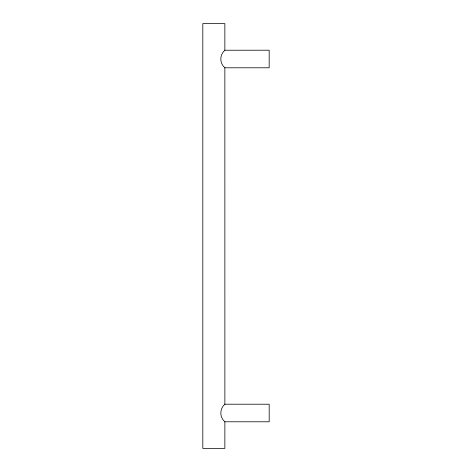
<?xml version="1.0" encoding="UTF-8"?>
<svg xmlns="http://www.w3.org/2000/svg" width="472" height="472" viewBox="0 0 472 472"><rect width="100%" height="100%" fill="white"/><g stroke="black" fill="none" stroke-linecap="round" stroke-linejoin="round"><path stroke-width="0.71" d="M224.873 421.791L269.188 421.791L269.188 404.209L224.79 404.209C219.645 409.012 219.362 417.083 224.873 421.791L224.861 448.4L202.812 448.4L202.812 23.6L224.861 23.6L224.861 50.239C219.545 54.882 219.386 63.124 224.861 67.791L269.176 67.791L269.176 50.209L224.861 50.239M224.873 404.238L224.861 67.791"/></g></svg>
